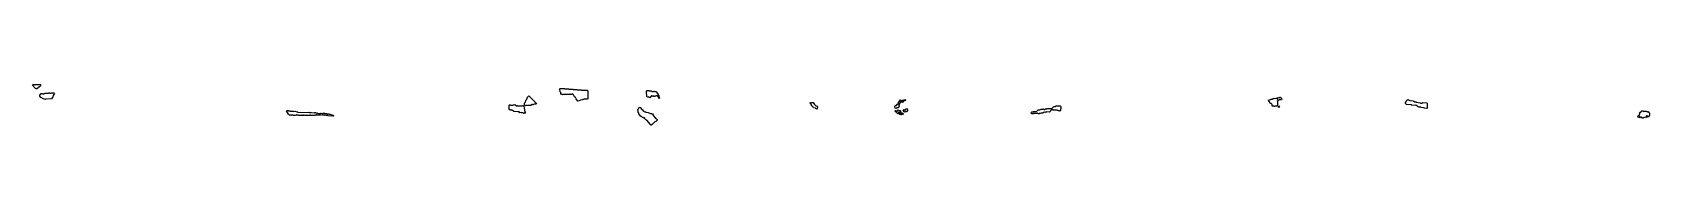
# Model space of a CAD drawing. Header units: millimetres. Extents: x 0 to 8117, y 0 to 205.
import ezdxf

# ---------------------------------------------------------------- set-up
doc = ezdxf.new("R2010")
doc.units = ezdxf.units.MM
doc.layers.add('K', color=7, linetype='Continuous')

msp = doc.modelspace()

# ---------------------------------------------------------------- linework, layer by layer
at = {"layer": 'K'}
for points in [[(15.3, 184.4), (0, 202.3), (1.8, 204.5), (39, 204.5), (41.9, 200.9), (33.4, 191.5), (31.2, 191.5), (28.9, 188.6), (22.1, 184.3), (19.9, 184.3), (18.8, 182.9), (15.3, 184.4)], [(51.3, 134.3), (48, 138.6), (43.4, 140.1), (38.3, 146.5), (38.3, 152.3), (43.5, 160.2), (45.8, 160.2), (46.9, 158.8), (51.4, 160.3), (52.6, 158.8), (57, 158.8), (58.1, 160.2), (62.6, 160.2), (63.7, 161.7), (81.8, 161.7), (82.9, 163.1), (86.4, 163.1), (87.5, 161.7), (94.2, 161.7), (95.3, 163.1), (107.8, 163.1), (110.7, 159.4), (103.9, 149.4), (102.8, 143.7), (95.4, 132.9), (67.2, 131.5), (66.1, 130), (51.3, 134.3)], [(2738.3, 122.2), (2728.8, 133.7), (2726.1, 139.4), (2720.7, 143.7), (2715.3, 153.7), (2712, 157.2), (2709.3, 157.2), (2708, 155.8), (2701.1, 155.8), (2699.8, 157.2), (2697.2, 157.2), (2695.8, 155.8), (2685, 155.8), (2683.6, 154.3), (2674.2, 155.8), (2672.8, 154.3), (2662, 154.3), (2660.6, 152.9), (2659.2, 154.3), (2655.2, 154.3), (2651.7, 159.4), (2651.7, 165.1), (2649, 168), (2647.7, 182.2), (2646.3, 183.7), (2649.8, 186), (2651.2, 184.5), (2671.5, 184.5), (2672.8, 183.1), (2691.8, 183.1), (2693.1, 181.7), (2713.4, 181.7), (2714.7, 180.2), (2733.7, 180.2), (2735, 178.8), (2755.3, 178.8), (2756.7, 177.4), (2775.6, 177.4), (2776.9, 176), (2785, 176), (2787.1, 173.8), (2787.1, 133.7), (2785, 131.5), (2774.1, 131.5), (2772.8, 132.9), (2766.1, 130), (2762.1, 130), (2760.7, 128.6), (2751.2, 127.2), (2744.5, 122.9), (2738.3, 122.2)], [(3140.5, 139.4), (3141.7, 142.3), (3136.3, 148.6), (3131.5, 148.6), (3125.3, 145.7), (3124.1, 147.2), (3120.5, 145.7), (3119.2, 147.2), (3115.6, 147.2), (3113.2, 145.7), (3109.5, 148.6), (3107.1, 148.6), (3098.5, 138.6), (3094.8, 141.5), (3091.2, 141.5), (3090, 142.9), (3087.5, 141.4), (3084.4, 145.1), (3084.4, 153.7), (3081.9, 156.5), (3081.9, 170.9), (3085.1, 174.5), (3093.7, 174.5), (3094.9, 173.1), (3105.9, 173.1), (3110.7, 168.8), (3113.1, 170.2), (3118, 170.2), (3119.2, 171.7), (3121.8, 171.7), (3123, 170.2), (3129.1, 170.2), (3138.3, 158), (3138.3, 155.2), (3145.6, 145.1), (3144.4, 143.7), (3149.3, 138), (3146.1, 134.3), (3140.5, 139.4)], [(2453.8, 62.9), (2452.4, 64.3), (2447, 62.9), (2442.9, 67.2), (2437.5, 67.2), (2436.2, 68.6), (2415.9, 70.1), (2407.9, 75.7), (2406.5, 74.3), (2403.7, 77.2), (2401.1, 77.2), (2399.7, 75.7), (2398.3, 77.2), (2394.3, 77.2), (2392.2, 79.4), (2392.2, 100.9), (2394.3, 103.1), (2398.4, 103.1), (2399.8, 101.7), (2413.2, 101.7), (2414.5, 103.1), (2421.4, 104.5), (2429.5, 98.8), (2433.5, 98.8), (2434.9, 100.3), (2436.3, 98.8), (2457.9, 98.8), (2459.2, 97.4), (2463.3, 100.3), (2466.7, 96.6), (2470.8, 68.1), (2474.9, 63.7), (2472.8, 61.5), (2468.7, 61.5), (2467.3, 60), (2461.9, 62.9), (2453.8, 62.9)], [(2470.6, 112.3), (2473.3, 115.2), (2478.7, 128.1), (2481.4, 130.9), (2485.5, 142.3), (2491.7, 148.9), (2530.3, 109.4), (2528.2, 105.8), (2518.7, 105.8), (2511.9, 102.9), (2510.5, 104.3), (2507.9, 104.3), (2501.1, 100), (2486.2, 100), (2484.9, 101.4), (2483.6, 100), (2476.8, 100), (2475.5, 98.6), (2470.6, 100.8), (2470.6, 112.3)], [(3101.5, 5.1), (3083.8, 25.8), (3078.9, 27.2), (3074.6, 32.3), (3074.6, 36.5), (3071.7, 40), (3068, 35.7), (3064.3, 40), (3061.9, 40), (3057, 44.3), (3054.5, 44.3), (3044.1, 58), (3042.9, 62.2), (3040.5, 65.1), (3040.5, 73.7), (3038, 76.5), (3038, 79.5), (3042.9, 85.2), (3042.9, 88), (3046, 91.7), (3049.8, 90.2), (3060.7, 77.4), (3062, 77.4), (3066.8, 71.7), (3069.3, 71.7), (3074.1, 66), (3076.6, 68.9), (3079, 66), (3090, 64.5), (3102.2, 58.8), (3108.3, 58.8), (3109.5, 57.4), (3112, 57.4), (3116.3, 52.3), (3116.3, 49.5), (3127.9, 35.9), (3132.8, 33.1), (3137.1, 28), (3129.1, 18.6), (3124.2, 17.2), (3116.9, 11.5), (3112, 5.8), (3104.6, 0), (3101.5, 5.1)], [(3933.1, 82.9), (3930.4, 85.8), (3921, 88.6), (3917, 94.3), (3915.7, 94.3), (3911, 99.4), (3909.6, 103.7), (3901.5, 110.9), (3905, 114.6), (3906.4, 113.1), (3910.3, 113.1), (3911.7, 114.5), (3918.5, 114.5), (3924.5, 105.2), (3931.8, 97.4), (3934.5, 98.8), (3940.6, 90.9), (3939.3, 83.7), (3937.2, 81.5), (3933.1, 82.9)], [(4328.9, 96.6), (4333, 101.7), (4336.5, 97.5), (4339.2, 100.9), (4339.2, 105.2), (4347.3, 112.3), (4347.3, 115.2), (4357.2, 128.9), (4361.8, 124.5), (4365.2, 124.5), (4369.8, 128.9), (4374, 125.2), (4366.4, 114.3), (4365.2, 115.8), (4359.4, 115.8), (4357.2, 118.6), (4353.2, 113.7), (4353.2, 110.8), (4349.8, 106.5), (4347.5, 100.9), (4349.8, 96.6), (4348.6, 92.2), (4344.6, 87.2), (4338.8, 88.6), (4335.3, 84.3), (4332.4, 85.1), (4327.7, 90.8), (4328.9, 96.6)], [(4385.9, 83.2), (4387.1, 81.7), (4389.4, 84.6), (4393.5, 79.4), (4392.4, 78), (4392.4, 75.1), (4387.1, 67.2), (4382.4, 67.2), (4381.3, 68.6), (4376.7, 65.7), (4370.3, 70.8), (4375.6, 78.9), (4380.2, 74.6), (4385.9, 83.2)], [(4380.2, 130.3), (4383.2, 126.6), (4380.2, 122.9), (4376, 126.6), (4380.2, 130.3)], [(5015.3, 57.9), (5011.7, 62.3), (5015.9, 67.4), (5021.9, 67.4), (5024.3, 70.2), (5030.3, 70.2), (5031.5, 68.8), (5033.8, 68.8), (5035, 70.2), (5039.8, 70.2), (5048.1, 78.8), (5055.3, 77.4), (5062.4, 81.7), (5073.1, 81.7), (5074.4, 83.1), (5078, 80.2), (5080.3, 80.2), (5085.1, 83.1), (5091, 83.1), (5092.2, 84.5), (5094.7, 84.5), (5095.8, 83.2), (5097, 84.5), (5111.4, 84.5), (5112.6, 83.1), (5114.9, 83.1), (5125.6, 94.6), (5128, 93.1), (5129.2, 94.6), (5130.4, 93.1), (5138.7, 98.8), (5157.9, 98.8), (5160.9, 95.2), (5160.9, 82.3), (5159.7, 80.8), (5159.7, 75.1), (5156.6, 71.4), (5154.2, 72.9), (5149.4, 72.9), (5148.2, 74.3), (5143.5, 74.3), (5142.3, 75.8), (5129.2, 75.8), (5126.8, 77.2), (5125.7, 75.8), (5123.2, 75.8), (5122, 77.2), (5116.1, 77.2), (5113.7, 75.7), (5112.5, 77.1), (5107.3, 70.9), (5108.5, 69.4), (5105.4, 65.8), (5091.1, 67.2), (5089.9, 65.8), (5085.1, 65.8), (5083.9, 64.3), (5078, 65.8), (5070.8, 61.5), (5062.5, 61.5), (5060.1, 60), (5057.7, 61.5), (5052.9, 58.6), (5046.9, 58.6), (5044.5, 61.5), (5042.2, 61.5), (5041, 60), (5024.4, 60), (5023.2, 58.6), (5015.3, 57.9)], [(6221.6, 105.1), (6216.8, 110), (6212.5, 110), (6209.7, 113.7), (6209.7, 116.5), (6203.2, 125.1), (6206, 128.8), (6213.5, 130.2), (6214.6, 131.7), (6216.8, 130.3), (6217.8, 131.7), (6222.2, 131.7), (6227.5, 134.5), (6231.8, 134.5), (6232.9, 136), (6237.2, 134.5), (6241.5, 137.4), (6243.8, 137.4), (6246.9, 133.2), (6252.3, 140.3), (6253.4, 138.8), (6255.5, 138.8), (6259.8, 141.7), (6262, 141.7), (6266.4, 138.8), (6271.3, 132.3), (6268.5, 128.6), (6256.7, 128.6), (6253.4, 124.3), (6249.1, 128.6), (6246.5, 125.1), (6248.6, 122.3), (6248.6, 100.8), (6244.8, 95.8), (6236.2, 95.8), (6235.1, 94.3), (6230.7, 94.3), (6229.7, 95.8), (6227.6, 95.8), (6226.5, 94.3), (6222.6, 98), (6221.6, 105.1)], [(6255.5, 97.5), (6258.4, 93.7), (6255.5, 90), (6252.7, 93.7), (6255.5, 97.5)], [(6986.5, 85.8), (6982.4, 88.6), (6970, 90.1), (6968.7, 91.5), (6961.8, 91.5), (6959.1, 92.9), (6956.4, 91.5), (6950.1, 96.5), (6948.1, 100), (6944, 100), (6942.6, 101.5), (6923.4, 100), (6920.7, 102.9), (6896, 104.3), (6891.1, 109.4), (6891.1, 115.2), (6896.6, 120.9), (6898, 126.6), (6902.9, 130.3), (6904.3, 128.8), (6907, 128.8), (6912.5, 124.5), (6929, 123.1), (6930.4, 121.7), (6934.5, 121.7), (6937.2, 118.8), (6944.1, 117.4), (6945.4, 116), (6964.6, 113.1), (6966, 111.7), (6974.2, 111.7), (6978.3, 114.5), (6997.5, 113.1), (6999.7, 110.9), (6999.7, 86.5), (6997.5, 84.3), (6986.5, 85.8)], [(1502.5, 46.5), (1485.1, 48.6), (1483.7, 50), (1475.4, 50), (1474, 51.5), (1468.4, 50), (1467, 51.5), (1458.7, 51.5), (1457.3, 52.9), (1454.6, 52.9), (1453.2, 51.5), (1446.2, 52.9), (1444.9, 51.5), (1436.5, 51.5), (1433.7, 52.9), (1432.3, 51.5), (1428.1, 51.5), (1426.7, 52.9), (1424, 52.9), (1422.6, 51.5), (1418.4, 51.5), (1415.6, 48.6), (1414.2, 50), (1397.5, 50), (1396.1, 51.5), (1393.4, 51.5), (1392, 50), (1380.8, 50), (1378.1, 51.5), (1376.7, 50), (1369.7, 50), (1366.9, 51.5), (1364.1, 50), (1362.7, 51.5), (1360, 51.5), (1358.6, 50), (1355.8, 50), (1354.4, 51.5), (1351.7, 51.5), (1350.3, 50), (1337.7, 50), (1336.3, 51.5), (1327.9, 51.5), (1326.5, 52.9), (1323.8, 52.9), (1321, 50), (1318.3, 51.5), (1316.9, 50), (1309.9, 50), (1308.5, 51.5), (1303, 51.5), (1301.6, 50), (1300.1, 51.5), (1290.4, 51.5), (1285.5, 56.5), (1275.7, 72.3), (1277.9, 74.5), (1283.5, 74.5), (1284.9, 73.1), (1293.2, 73.1), (1294.6, 71.7), (1311.3, 71.7), (1312.7, 70.3), (1319.7, 71.7), (1326.6, 67.4), (1330.8, 67.4), (1332.2, 66), (1387.8, 64.5), (1389.2, 66), (1390.6, 64.5), (1397.6, 64.5), (1398.9, 63.1), (1401.7, 64.5), (1415.6, 63.1), (1417, 64.5), (1421.2, 64.5), (1424, 61.7), (1429.6, 63.1), (1432.3, 60.2), (1440.7, 60.2), (1442.1, 58.8), (1446.2, 61.7), (1447.6, 60.3), (1453.2, 61.7), (1454.6, 60.2), (1458.7, 60.2), (1462.9, 63.1), (1468.5, 60.2), (1476.9, 60.2), (1479.6, 57.4), (1488, 57.4), (1489.4, 56), (1494.9, 56), (1500.5, 53.1), (1503.3, 53.1), (1504.7, 51.7), (1510.2, 51.7), (1513.8, 48), (1511.6, 45.7), (1508.8, 47.2), (1502.5, 46.5)], [(4333, 65.7), (4328.9, 70.9), (4331.9, 74.6), (4336, 69.4), (4333, 65.7)], [(4350.2, 65.8), (4349.2, 65.8), (4343.4, 58.6), (4339.2, 63.7), (4340.4, 66.6), (4339.2, 69.5), (4345.7, 77.4), (4349.2, 74.5), (4354.9, 74.5), (4357.9, 70.9), (4353.3, 65.1), (4356.1, 61.7), (4358.3, 61.7), (4362.9, 64.6), (4365.3, 61.7), (4368.7, 61.7), (4371.7, 58), (4368.7, 54.3), (4364.1, 55.8), (4360.6, 52.9), (4359.5, 54.3), (4358.4, 52.9), (4353.7, 54.3), (4350.7, 58), (4353, 62.3), (4350.2, 65.8)], [(8080.3, 36.5), (8075.2, 42.9), (8071.4, 38.6), (8067.6, 44.3), (8063.9, 42.9), (8061, 38.5), (8057.5, 43.7), (8057.5, 46.6), (8059.9, 50.2), (8064.7, 51.7), (8068, 56.6), (8067, 58), (8068, 59.4), (8066.1, 62.3), (8068.5, 66), (8072.3, 66), (8078, 73.1), (8082.8, 73.1), (8086.5, 70.3), (8087.5, 71.7), (8098.9, 71.7), (8099.9, 70.2), (8102.7, 70.2), (8106.5, 66), (8109.3, 68.9), (8112.2, 64.5), (8114.1, 64.5), (8116.5, 60.9), (8116.5, 53.7), (8115.6, 50.8), (8109.3, 41.4), (8101.8, 50), (8099.5, 46.6), (8100.4, 43.7), (8096.1, 38.6), (8093.2, 41.5), (8090.3, 40), (8088.5, 41.4), (8084.7, 35.8), (8080.3, 36.5)]]:
    msp.add_lwpolyline(points, close=True, dxfattribs=at)

doc.saveas('drawing.dxf')
